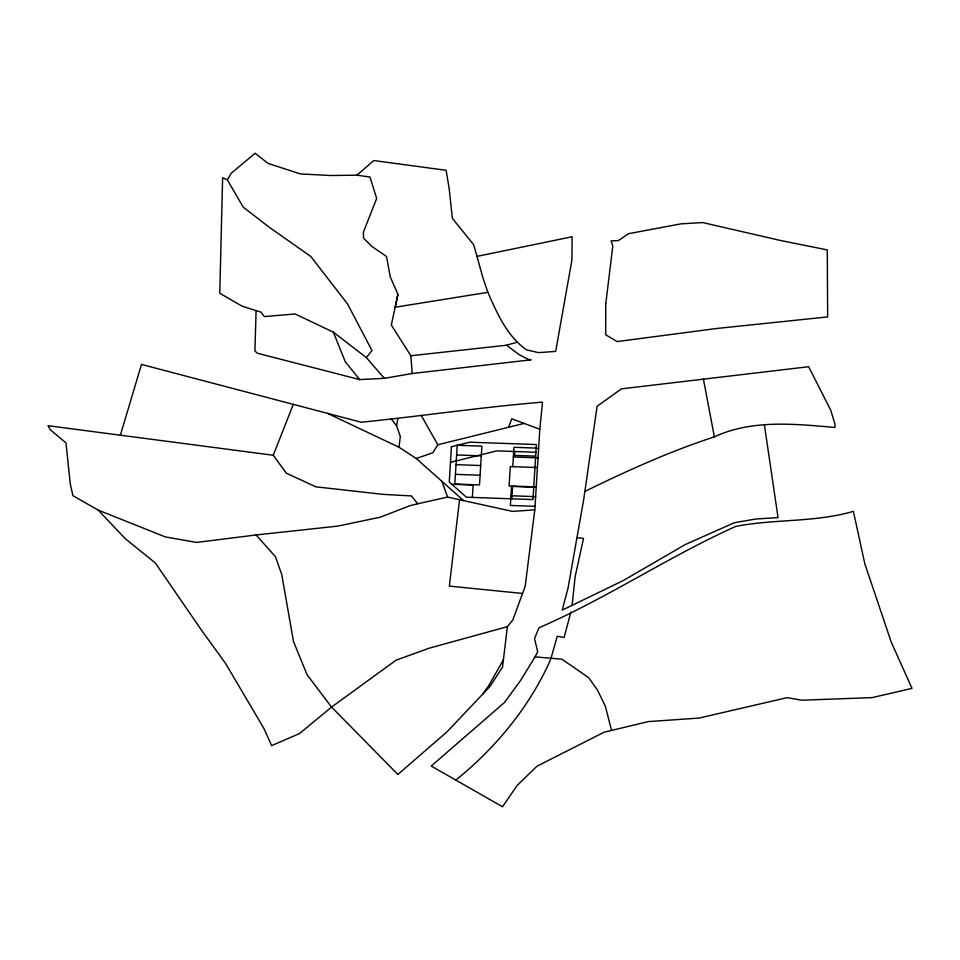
<?xml version="1.0" encoding="UTF-8"?>
<svg xmlns="http://www.w3.org/2000/svg" width="960" height="960" viewBox="0 0 960 960"><rect width="100%" height="100%" fill="white"/><g stroke="black" fill="none" stroke-linecap="round" stroke-linejoin="round"><path stroke-width="1.44" d="M256.08 310.584L254.94 351.048L257.436 353.256L359.628 379.584L384.312 378.336L412.164 373.536L531.108 359.808L528.6 359.46L519.396 354.828L506.568 345.216L410.856 355.752L391.332 325.08L397.932 294.3L390.276 276.864L386.508 256.512L371.844 246.408L363.528 238.128L363.408 232.128L376.68 198.456L369.96 177.048L356.928 175.176L330.648 175.512L300.396 173.916L268.104 163.416L255.108 153.252L231.312 173.172L227.328 179.82L243.252 207.204L269.28 227.256L310.848 256.512L347.568 304.008L371.952 350.496L366.384 357.624L384.312 378.336M472.368 497.4L473.136 485.016L451.812 484.26M511.56 486.06L510.372 505.452L535.032 506.328M512.76 466.668L513.96 447.288L538.632 448.164M511.848 498.804L512.604 486.42L533.748 487.176M514.764 451.512L514.524 455.4L535.668 456.144M534.816 509.844L512.484 511.392L447.6 497.088L417.732 503.76L411.408 495.924L383.22 494.376L315.804 486.816L286.296 473.16L273.264 455.256L48 425.7L50.292 429.732L66 442.908L70.26 483.804L72.948 495.732L98.28 510.132L165.372 536.94L196.644 542.424L256.104 534.972L275.496 556.764L281.784 574.632L293.436 641.292L307.068 674.712L331.548 707.076L397.884 774.48L447.06 731.784L489.972 686.46L502.524 667.08L507.396 626.652L512.76 620.124L525.192 586.284L534.816 509.844L539.796 429.252L542.508 402.144C481.86 407.124 421.668 416.124 361.224 422.232L141.48 364.428L120.384 435.192M572.076 605.328L575.172 576.528L583.524 538.404L576.96 537.648M463.608 500.616L416.184 458.46L399.024 447.252L400.308 436.428L396.588 425.856L390.888 418.512M459.552 499.728L449.352 586.104L522.552 593.46M396.588 425.856L397.896 418.548M397.932 294.3L395.172 307.224L487.872 292.332C497.16 313.476 507.024 336.132 526.56 349.872L538.524 352.632L555.684 351.396L571.92 260.028L572.136 236.748L476.964 256.392M570.912 611.928L564.132 637.452L557.232 636.264L551.04 658.248L548.604 664.032A418.332 328.752 -0.4 0 1 517.056 716.724A417.54 328.128 -0.4 0 1 457.584 778.668L455.772 780.06M508.62 427.26L511.716 418.788L539.796 429.252M273.264 455.256L293.304 404.364M503.388 659.88L488.76 685.548L482.616 694.236M535.056 656.88L537.672 651.804L534.54 638.46L539.004 627.768C606.864 598.332 668.424 556.668 735.768 526.416C774.684 518.772 814.956 522.624 853.38 511.344L864.828 563.76L891.156 641.916L912 688.38L872.184 697.608L801.768 700.212L787.14 697.656L698.964 718.092L648.444 721.572L604.14 732.192L537 766.188L517.164 785.424L502.512 806.748L431.232 766.044L504.432 702.54L520.716 680.28L535.056 656.88L561.888 659.184L588.624 677.616L597.444 690.048L605.316 706.188L611.556 730.416M524.136 423.42L437.82 444.768L432.828 452.808L416.184 458.46M356.928 175.176L373.788 160.56L446.136 170.292L449.256 189.264L452.328 218.28L473.748 244.824L483.072 278.34L487.872 292.332M584.88 491.424C627 470.796 669.708 451.428 714.396 436.848C752.1 419.328 794.82 423.972 834.936 427.452L835.032 424.5L830.796 410.34L808.62 366.72L621.456 388.848L597.096 406.284L583.764 499.152L568.032 588.156L562.212 610.104L622.956 580.716L685.476 544.452L734.424 522.708L755.784 519.012L778.056 517.62L764.424 425.088M506.568 345.216L517.2 342.204M507.396 626.652L429.36 648.132L396.132 660.144L331.548 707.076L299.496 733.572L271.608 745.632L263.904 728.46L225.624 663.54L201.204 629.784L155.28 562.92L125.136 538.572L98.28 510.132M417.732 503.76L409.656 505.776L380.292 517.2L337.68 526.116L256.104 534.972M450.468 462.348L496.872 450.876L535.908 452.256M456.624 454.968L481.296 455.844M513.36 456.984L538.032 457.86M456.024 464.664L480.696 465.54M537.432 467.544L510.3 466.584L509.1 485.976L536.232 486.936M455.424 474.36L480.096 475.236M510.972 495.756L535.632 496.632M227.328 179.82L222.624 177.732L219.756 293.244L242.076 306.18L260.988 312.132L264.348 316.596L295.116 313.968L333.36 332.172L366.384 357.624M399.024 447.252L327.492 413.364M359.628 379.584L345.252 361.692L333.36 332.172M421.38 415.704L437.82 444.768M441.912 481.332L447.6 497.088M703.368 378.912L714.396 436.848M410.856 355.752L412.164 373.536M605.76 303.828L605.664 334.752L617.148 341.58L717.432 328.404L827.652 316.92L827.28 249.912L780.72 240.54L702.792 222.576L681.156 223.824L628.716 233.652L618.24 240.648L611.16 240.864L612.804 246.18L605.76 303.828M451.428 446.724L449.256 481.992L466.356 497.196L532.98 499.56L536.376 444.552L469.752 442.188L451.428 446.724M457.224 445.272L454.824 484.044L479.496 484.92L481.896 446.148L457.224 445.272"/></g></svg>
